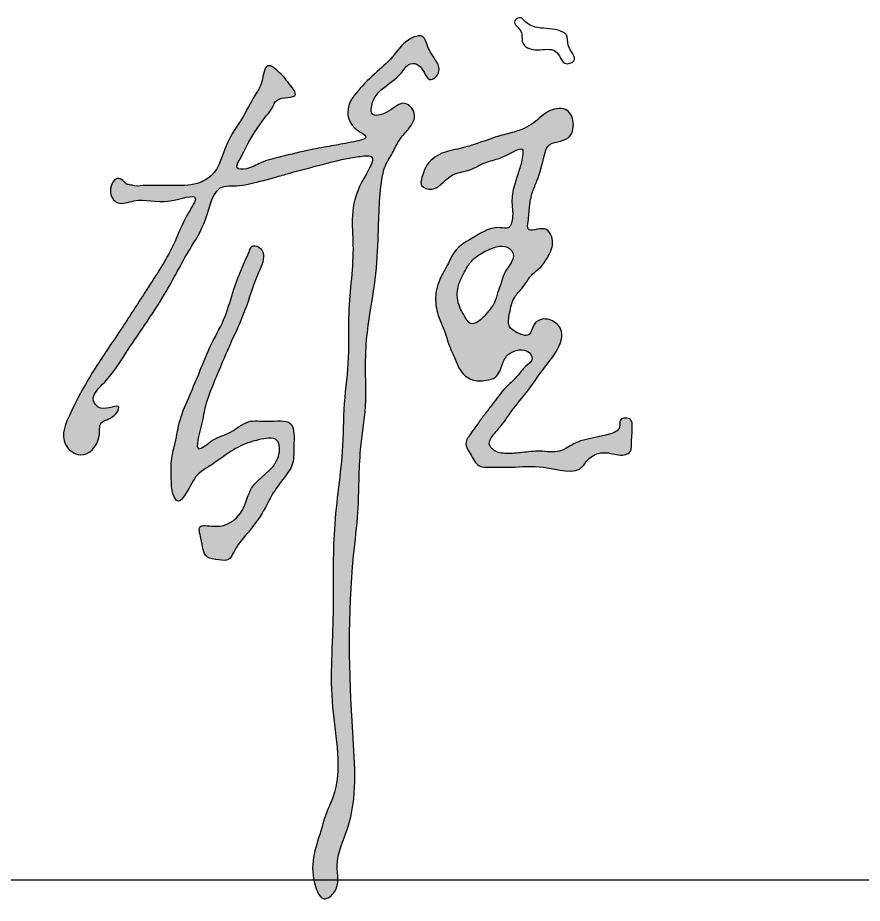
# Model space of a CAD drawing. Extents: x 30064 to 135164, y 17999 to 492668.
# Drawn here: x 111712 to 112421, y 273626 to 274370 of the extents above; entities that cross this region are included whole.
import ezdxf

# ---------------------------------------------------------------- set-up
doc = ezdxf.new("R2010")
doc.units = 0
doc.header["$LTSCALE"] = 1000
doc.header["$MEASUREMENT"] = 0
doc.layers.add('文字和字符', color=7, linetype='Continuous')

msp = doc.modelspace()

# ---------------------------------------------------------------- hatches: boundary and pattern name
at = {"layer": '文字和字符'}
h = msp.add_hatch(color=6, dxfattribs=at)
edge = h.paths.add_edge_path()
edge.add_spline(control_points=[(111819.29, 274228.59), (111819.53, 274228.59), (111844.03, 274228.71), (111859.39, 274228.25), (111880.75, 274238.69), (111884.78, 274263.64), (111900.08, 274283.82), (111909.1, 274302.29), (111917.75, 274314.59), (111918.81, 274334.18), (111933.77, 274322.03), (111938.66, 274315.14), (111949.96, 274300.73), (111928.92, 274304.38), (111925.87, 274293.44), (111916.55, 274283.09), (111906.71, 274267.74), (111900.54, 274254.67), (111892.98, 274241.9), (111906.89, 274242.34), (111916.3, 274249.01), (111935.63, 274253.34), (111954.67, 274258.32), (111975.62, 274261.93), (111988.24, 274264.24), (112010.09, 274268.51), (111988.18, 274278.07), (111987.41, 274295.3), (111998.42, 274309.69), (112010.42, 274322.26), (112027.32, 274335.78), (112035.4, 274350.22), (112052.58, 274356.79), (112055.84, 274344.46), (112060.67, 274336.68), (112066.83, 274327.82), (112064.19, 274320.27), (112055.06, 274314.38), (112052.6, 274329.81), (112039.61, 274332.4), (112032.18, 274318.93), (112019.64, 274312.58), (112010.9, 274302.63), (112008.69, 274295.75), (112007.41, 274284.98), (112025.23, 274290), (112034.85, 274301.78), (112048.44, 274288.52), (112040.35, 274275.96), (112031.56, 274267.23), (112026.55, 274255.22), (112019.98, 274246.07), (112015.05, 274222.85), (112015, 274191.39), (112012.64, 274149.28), (112006.17, 274115.83), (112002.76, 274080.19), (112005.47, 274045.18), (111997.69, 274001.74), (111998.8, 273959.65), (111988.53, 273880.85), (111990.25, 273792.78), (111998.18, 273703.24), (111976.4, 273661.48), (111983.28, 273638.47), (111967.44, 273625.86), (111954.55, 273653.93), (111963.58, 273676.62), (111970.28, 273701.52), (111985.91, 273733.57), (111971.42, 273792.59), (111977.87, 273865.09), (111975.68, 273925.6), (111980.27, 273970.68), (111985.15, 274007.21), (111984.74, 274045.22), (111990.5, 274083.75), (111988.29, 274127.88), (111996.5, 274179.24), (111988.15, 274217.04), (112016.02, 274255.1), (111987.14, 274251.69), (111966.76, 274246.03), (111941.49, 274239.59), (111924.53, 274234.47), (111909.92, 274230.84), (111897.08, 274227.69), (111875.96, 274229.34), (111871.29, 274198.37), (111853.16, 274171.58), (111833.22, 274131.7), (111806.35, 274095.18), (111789.33, 274066.73), (111771.06, 274051.02), (111782.04, 274037.64), (111800.28, 274047.49), (111791.97, 274032.06), (111778.88, 274031.7), (111782.16, 274013.53), (111766.68, 273996.92), (111744.7, 274013.73), (111757.79, 274041.98), (111772.71, 274070.6), (111796.42, 274104.34), (111818.97, 274140.03), (111842.3, 274175.23), (111849.9, 274198.76), (111866.78, 274224.23), (111832.12, 274210.8), (111815.7, 274219.61), (111795.22, 274210.8), (111786.33, 274223.87), (111793.92, 274237.09), (111800.47, 274232.68), (111802.47, 274229.59), (111806.12, 274229.27), (111810.63, 274227.56), (111819.19, 274228.59), (111819.29, 274228.59)], knot_values=[0, 0, 0, 0, 30.010681, 59.710914, 78.593199, 120.407305, 154.524141, 185.004149, 203.061643, 222.774317, 238.80713, 258.455944, 270.333782, 293.330836, 302.766156, 314.154011, 351.592667, 373.783884, 384.727657, 395.744414, 413.857163, 437.957453, 474.261753, 498.637383, 521.996218, 540.039757, 556.440551, 586.981856, 599.46137, 631.292047, 659.861277, 686.798362, 704.454635, 714.77327, 731.806988, 745.746399, 755.60273, 762.331918, 783.607358, 794.2488, 808.935268, 839.224822, 854.000646, 861.29652, 870.524529, 890.282084, 910.927322, 927.245681, 946.958313, 963.356978, 980.390735, 1000.003082, 1009.515457, 1078.314372, 1130.678307, 1184.843128, 1219.935368, 1279.461792, 1329.992924, 1402.614913, 1454.086505, 1659.988392, 1772.185683, 1817.246483, 1847.677046, 1862.240127, 1879.608782, 1944.488332, 1967.79145, 1986.349178, 2091.415626, 2201.453187, 2292.790848, 2342.000053, 2390.03078, 2446.006624, 2499.916829, 2551.206876, 2630.928051, 2705.368541, 2736.511304, 2751.139397, 2799.882761, 2838.437816, 2856.100871, 2874.060326, 2900.839764, 2911.90203, 2956.44123, 2995.684828, 3055.617738, 3138.927419, 3179.415616, 3204.798199, 3217.112426, 3237.828089, 3249.032304, 3266.585733, 3281.97368, 3312.759311, 3333.895438, 3372.534497, 3420.293911, 3476.863372, 3540.284988, 3599.822241, 3643.146119, 3661.15915, 3690.737213, 3733.200125, 3751.837118, 3768.448916, 3785.656639, 3792.541545, 3796.752385, 3800.355287, 3806.580356, 3819.839144, 3819.839144, 3819.839144, 3819.839144], degree=3, periodic=0)
h = msp.add_hatch(color=6, dxfattribs=at)
edge = h.paths.add_edge_path()
edge.add_spline(control_points=[(112052.64, 274239.99), (112052.7, 274240.18), (112064.02, 274258.41), (112080.48, 274258.21), (112097.84, 274263.78), (112113.13, 274269.75), (112129.69, 274273.46), (112145.58, 274279.8), (112156.24, 274292.82), (112174.07, 274294.56), (112179.83, 274280.87), (112175.61, 274264.31), (112157.09, 274266.27), (112152.58, 274249.07), (112149.82, 274236.31), (112143.25, 274222.59), (112141.29, 274210.57), (112140.84, 274201.25), (112138.61, 274187.67), (112156.54, 274196.98), (112162.93, 274179.61), (112157.01, 274168.54), (112151.29, 274159.57), (112141.85, 274153.33), (112137.07, 274143.41), (112127.17, 274134.27), (112125.08, 274122.77), (112122.62, 274110.63), (112130.72, 274104.76), (112142.82, 274099.75), (112144.01, 274112.88), (112153.41, 274117.91), (112162.38, 274114.87), (112171.5, 274105.05), (112164.33, 274087.57), (112151.84, 274073.57), (112140.43, 274055.87), (112127.79, 274041.68), (112118.76, 274027.62), (112111.29, 274020.06), (112106.05, 274011.73), (112112.43, 274004.3), (112122.98, 274003.23), (112135.95, 274004.3), (112150.6, 274006.5), (112166.37, 274003.1), (112177.38, 274011.72), (112191.51, 274016.6), (112203.97, 274017.86), (112218.65, 274023.26), (112215.96, 274033.69), (112227.68, 274033.97), (112227.98, 274025.55), (112227.42, 274018.62), (112227.01, 274011.83), (112227.17, 274004.79), (112218.57, 274000.59), (112209.69, 274004.53), (112198.11, 274004.23), (112190.39, 273999.28), (112181.8, 273984.14), (112153.74, 273994.89), (112129.41, 273991.59), (112111.74, 273992.31), (112097.07, 273991.71), (112092.53, 274002.63), (112086.02, 274012.14), (112092.94, 274021.24), (112098.35, 274029.24), (112105.08, 274038.06), (112112.86, 274048.25), (112121.1, 274059.31), (112131.49, 274067.93), (112136.68, 274076.47), (112146.29, 274082.16), (112139.45, 274091.59), (112130.84, 274090.49), (112122.52, 274087.18), (112118.05, 274078.11), (112115.36, 274067.01), (112103.83, 274064.61), (112092.66, 274063.95), (112082.55, 274072.72), (112078.91, 274083.9), (112074.02, 274093.37), (112070.77, 274105.65), (112064.09, 274118.92), (112061.19, 274136.95), (112066.37, 274151.48), (112073.33, 274162.7), (112078.84, 274176.58), (112096.25, 274185.72), (112110.84, 274195.18), (112125.18, 274191.5), (112128.41, 274204.04), (112125.59, 274215.78), (112128.78, 274229.78), (112133.14, 274242.16), (112135.4, 274250.22), (112136.68, 274261.09), (112125.65, 274256.27), (112117.74, 274251.16), (112102.86, 274248.29), (112091.14, 274240.34), (112076.76, 274239.29), (112068.48, 274230.37), (112060.5, 274224.39), (112046.77, 274226.41), (112052.61, 274239.87), (112052.64, 274239.99)], knot_values=[0, 0, 0, 0, 24.512001, 49.882294, 72.277412, 98.738469, 118.409447, 143.109669, 167.776883, 187.618262, 203.042037, 222.126752, 247.275306, 258.48372, 289.86628, 303.795246, 321.379231, 338.707377, 347.328395, 366.307106, 385.237264, 403.506228, 418.562709, 428.786369, 449.648574, 463.118664, 483.023077, 498.54091, 507.708607, 523.614939, 538.272825, 548.331434, 564.446663, 573.613544, 601.356343, 627.727416, 655.753502, 687.468657, 707.386499, 724.030195, 733.822997, 742.988374, 758.369859, 776.521682, 797.368312, 820.285411, 838.875384, 852.53501, 881.495768, 896.424896, 904.484831, 916.221913, 924.49056, 934.624145, 946.353648, 953.359124, 961.492881, 980.267656, 992.004738, 1008.557493, 1015.80342, 1061.650078, 1099.490071, 1123.473109, 1136.892554, 1154.792681, 1167.453766, 1180.555905, 1196.223819, 1209.542153, 1226.270416, 1249.735518, 1266.970627, 1281.05191, 1293.130439, 1303.91699, 1316.71909, 1326.731209, 1339.888064, 1357.279911, 1369.076666, 1385.0742, 1402.881823, 1419.32573, 1433.82478, 1447.087554, 1471.921893, 1495.500471, 1520.791964, 1533.894554, 1550.83807, 1581.024251, 1611.984954, 1621.45011, 1633.096343, 1654.387173, 1674.742462, 1691.115782, 1707.380906, 1715.678547, 1723.570803, 1743.940975, 1761.902668, 1783.344225, 1802.439161, 1818.418402, 1831.919163, 1844.453477, 1860.498716, 1860.498716, 1860.498716, 1860.498716], degree=3, periodic=0)
edge = h.paths.add_edge_path(flags=16)
edge.add_spline(control_points=[(112107.03, 274174.64), (112106.9, 274174.59), (112095.23, 274168.87), (112089.74, 274161.53), (112085.07, 274152.67), (112081.3, 274144.61), (112080.42, 274135.97), (112081.76, 274128.46), (112084.94, 274122.2), (112087.96, 274117.29), (112091.23, 274111.15), (112100.14, 274114.69), (112105.53, 274121.51), (112112.47, 274129.15), (112114.37, 274138.37), (112118.01, 274147.06), (112120.19, 274156.49), (112126.52, 274163.02), (112128.91, 274170.75), (112124.33, 274177.06), (112116.82, 274178.16), (112112.13, 274176.77), (112107.07, 274174.66), (112107.03, 274174.64)], knot_values=[0, 0, 0, 0, 17.49913, 30.768414, 43.809406, 57.820521, 67.761158, 79.395962, 89.172864, 96.402516, 104.532234, 113.624822, 128.719094, 142.570854, 155.091253, 167.081152, 182.063386, 194.044375, 204.792336, 212.007375, 223.839632, 231.821798, 237.531752, 237.531752, 237.531752, 237.531752], degree=3, periodic=0)
h = msp.add_hatch(color=6, dxfattribs=at)
edge = h.paths.add_edge_path()
edge.add_spline(control_points=[(111907.35, 274176.55), (111907.28, 274176.37), (111898.92, 274156.78), (111892.54, 274141.5), (111886.58, 274117.42), (111873.94, 274096.25), (111865, 274073.58), (111856.17, 274052.36), (111847.14, 274032.86), (111844.69, 274014.5), (111839.93, 273998.36), (111840.79, 273983.18), (111840.42, 273971.8), (111846.19, 273960.62), (111856.14, 273973.76), (111859.76, 273985.55), (111875.06, 273994.11), (111887.16, 274003.49), (111900.76, 274011.43), (111914.02, 274015.29), (111932.13, 274018.79), (111931.84, 273990.53), (111906.33, 273981.16), (111902.66, 273954.74), (111886.51, 273941.43), (111874.21, 273942.75), (111862.25, 273943.39), (111866.87, 273929.24), (111867.06, 273915.8), (111879.79, 273914.44), (111889.44, 273912.75), (111893.84, 273923.48), (111903.36, 273935.52), (111915.68, 273949.82), (111924.19, 273967.76), (111932.89, 273980.62), (111943.83, 273993.57), (111943.13, 274009.65), (111945.19, 274033.69), (111921.68, 274029.36), (111904.59, 274032.72), (111890.47, 274019.95), (111876.83, 274017.13), (111858.21, 274000.57), (111866.7, 274028.67), (111868.83, 274044.48), (111878.58, 274068.91), (111889.59, 274094.81), (111903.79, 274125.35), (111910.76, 274150.15), (111920.26, 274169.03), (111914.26, 274179.39), (111907.38, 274176.61), (111907.35, 274176.55)], knot_values=[0, 0, 0, 0, 24.542793, 52.435959, 85.650583, 121.512598, 155.916917, 186.540407, 217.474406, 244.606868, 263.102829, 287.388558, 305.597528, 314.527085, 327.332873, 353.193682, 372.630675, 395.352625, 418.617204, 435.772151, 457.249665, 475.959444, 524.49024, 552.742939, 580.507685, 599.437854, 607.362997, 621.159879, 644.090151, 657.95728, 669.398503, 679.892715, 700.008206, 736.031643, 756.664286, 782.242284, 801.590045, 823.390719, 851.090423, 877.54929, 900.135028, 924.011869, 947.574779, 965.855715, 994.232281, 1016.328926, 1045.309406, 1098.032674, 1136.336698, 1183.774373, 1208.195694, 1217.866995, 1225.149506, 1225.149506, 1225.149506, 1225.149506], degree=3, periodic=0)

# ---------------------------------------------------------------- linework, layer by layer
msp.add_line((105180.82, 273645.53), (113180.82, 273645.53))
at = {"layer": '文字和字符', "color": 6}
for points, start_tangent, end_tangent in [([(112136.13, 274367.95), (112146.29, 274361.7), (112155.67, 274360.53), (112165.44, 274358.97), (112172.48, 274355.06), (112174.04, 274346.47), (112178.73, 274333.19), (112171.3, 274331.23), (112166.61, 274337.48), (112161.53, 274342.17), (112146.29, 274342.56), (112135.74, 274348.42), (112134.17, 274358.18), (112129.09, 274366.78), (112133, 274369.51), (112136.13, 274367.95)], (0.676765, -0.736199), (0.676765, -0.736199)), ([(111819.29, 274228.59), (111840.92, 274228.59), (111862.25, 274230.39), (111874.19, 274236.91), (111887.44, 274263.97), (111899.98, 274285.12), (111910.79, 274304.24), (111916.61, 274315.88), (111921.6, 274329.18), (111931.59, 274323.36), (111940.74, 274312.55), (111944.89, 274305.07), (111929.09, 274300.08), (111925.62, 274294.24), (111920.77, 274287.61), (111905.8, 274265.17), (111898.31, 274251.04), (111895.82, 274243.56), (111903.71, 274242.74), (111915.78, 274247.71), (111932.42, 274252.7), (111957.89, 274258.68), (111975.16, 274261.87), (111991.71, 274264.94), (112003.95, 274269.33), (111994.8, 274276.81), (111990.64, 274298.42), (111995.64, 274305.9), (112011.44, 274322.53), (112026.41, 274336.66), (112039.72, 274350.79), (112052.2, 274353.28), (112055.53, 274346.63), (112061.35, 274335.83), (112065.51, 274326.68), (112063.01, 274320.03), (112058.85, 274317.54), (112048.87, 274329.18), (112041.39, 274330.84), (112033.9, 274323.36), (112017.26, 274309.23), (112010.61, 274300.91), (112008.94, 274295.93), (112008.94, 274289.28), (112023.09, 274290.94), (112036.39, 274297.59), (112044.71, 274289.28), (112039.72, 274275.98), (112032.24, 274266.83), (112026.41, 274256.03), (112019.76, 274243.56), (112018.09, 274236.91), (112014.48, 274187.46), (112011.83, 274149.82), (112006.05, 274111.21), (112003.87, 274086.02), (112003.67, 274043.12), (111999.64, 274006.93), (111997.34, 273954.64), (111993.7, 273917.73), (111992.98, 273769.35), (111988.61, 273688.61), (111979.88, 273657.34), (111977.69, 273635.52), (111968.96, 273629.7), (111961.68, 273639.88), (111966.05, 273686.43), (111971.14, 273702.43), (111976.24, 273714.8), (111975.99, 273790.51), (111976.47, 273869.81), (111977.28, 273935.63), (111980.49, 273970.94), (111984.13, 274005.36), (111985.83, 274045.67), (111989.28, 274084.36), (111989.67, 274121.32), (111993.2, 274178.67), (112000.73, 274231.78), (112008.46, 274252.85), (111997.92, 274252.85), (111963.61, 274245.3), (111936.78, 274238.1), (111924.55, 274234.59), (111912.01, 274231.37), (111892.96, 274228.25), (111885, 274227.91), (111869.21, 274199.96), (111856.03, 274174.94), (111834.85, 274137.3), (111801.89, 274087.12), (111784.63, 274063.59), (111775.21, 274047.91), (111781.49, 274041.64), (111796.4, 274042.42), (111792.48, 274035.37), (111781.49, 274029.09), (111779.92, 274018.12), (111764.23, 274002.43), (111751.67, 274011.06), (111756.38, 274038.5), (111772.6, 274068.86), (111795.03, 274102.9), (111819.94, 274141.22), (111841.91, 274178.08), (111855.25, 274206.3), (111860.74, 274218.07), (111839.55, 274215.71), (111808.95, 274215.71), (111795.61, 274214.15), (111789.34, 274224.34), (111796.4, 274234.53), (111800.68, 274232.03), (111802.83, 274229.88), (111805.35, 274229.26), (111809.74, 274228.33), (111819.29, 274228.59)], (1, 0), (1, 0)), ([(112052.64, 274239.99), (112063.83, 274253.66), (112081.24, 274259.25), (112096.78, 274263.6), (112114.81, 274269.81), (112128.49, 274273.54), (112144.65, 274280.99), (112158.95, 274291.56), (112173.25, 274291.56), (112178.22, 274281.61), (112173.87, 274268.57), (112157.08, 274261.73), (112153.98, 274254.28), (112147.76, 274232.53), (112144.03, 274223.22), (112141.54, 274210.79), (112140.3, 274198.36), (112140.3, 274192.15), (112153.98, 274192.15), (112160.81, 274180.35), (112156.46, 274167.92), (112149.99, 274159.21), (112144.35, 274154.47), (112135.33, 274142.45), (112129.11, 274134.99), (112124.76, 274121.33), (112124.76, 274110.14), (112129.73, 274105.79), (112140.92, 274103.31), (112145.89, 274112.63), (112152.11, 274116.36), (112163.3, 274113.25), (112167.65, 274108.28), (112163.63, 274088.7), (112152.34, 274073.4), (112140.58, 274056.99), (112126.43, 274039.03), (112118.01, 274027.41), (112110.33, 274018.2), (112107.64, 274011.67), (112111.48, 274006.3), (112122.24, 274003.61), (112135.3, 274004.38), (112150.27, 274005.53), (112166.79, 274005.53), (112178.7, 274011.67), (112187.91, 274015.13), (112208.27, 274019.73), (112217.1, 274025.88), (112217.87, 274031.63), (112226.32, 274032.02), (112227.86, 274026.26), (112227.47, 274018.97), (112227.09, 274010.52), (112226.32, 274005.53), (112221.33, 274002.46), (112207.89, 274004), (112199.44, 274003.61), (112189.45, 273997.09), (112186.38, 273992.87), (112153.35, 273992.1), (112126.08, 273992.1), (112108.79, 273992.1), (112099.19, 273993.25), (112091.51, 274003.61), (112088.05, 274012.06), (112092.28, 274020.5), (112098.81, 274029.71), (112104.57, 274037.39), (112111.87, 274046.99), (112122.62, 274060.04), (112131.42, 274068.8), (112137.98, 274076.54), (112143.75, 274083.06), (112139.52, 274089.59), (112130.3, 274089.97), (112123.77, 274086.9), (112118.78, 274078.84), (112113.02, 274067.71), (112104.95, 274065.03), (112093.43, 274065.41), (112083.45, 274073.47), (112078.45, 274084.22), (112074.25, 274093.78), (112071.27, 274102.86), (112064.83, 274119.56), (112062.65, 274136.41), (112068.09, 274153.81), (112072.65, 274162.08), (112078.43, 274172.84), (112095.84, 274185.88), (112116.91, 274193.21), (112123.73, 274193.21), (112127.14, 274200.88), (112126.72, 274216.21), (112129.31, 274230.65), (112132.93, 274241.88), (112135.67, 274253.28), (112135.24, 274259.24), (112129.7, 274257.97), (112116.49, 274251.57), (112104.12, 274247.74), (112090.05, 274241.35), (112076.84, 274237.52), (112067.89, 274230.27), (112059.36, 274225.59), (112050.83, 274228.57), (112052.64, 274239.99)], (0.284283, 0.95874), (0.284283, 0.95874)), ([(111907.35, 274176.55), (111900.43, 274160.28), (111893.1, 274141.56), (111885.77, 274118.77), (111874.37, 274095.58), (111864.6, 274072.79), (111856.05, 274052.45), (111847.91, 274031.7), (111843.83, 274012.57), (111840.98, 273999.55), (111840.58, 273982.05), (111842.21, 273969.03), (111845.87, 273963.74), (111852.79, 273969.85), (111862.56, 273985.72), (111873.97, 273993.85), (111887.4, 274003.21), (111902.06, 274011.35), (111913.87, 274015.01), (111929.34, 274014.61), (111930.56, 274001.18), (111908.03, 273974.43), (111900.08, 273955.69), (111884.45, 273943.19), (111870.81, 273942.91), (111865.13, 273942.34), (111865.41, 273932.4), (111870.81, 273916.78), (111880.47, 273914.23), (111888.71, 273914.51), (111892.97, 273920.76), (111901.21, 273932.68), (111916.84, 273953.41), (111923.94, 273966.48), (111934.17, 273981.81), (111941.85, 273993.45), (111943.55, 274009.07), (111940.5, 274028.8), (111921.52, 274030.6), (111905.25, 274030.15), (111890.34, 274021.57), (111874.97, 274014.35), (111863.67, 274007.57), (111865.93, 274027.89), (111869.29, 274043.46), (111876.33, 274063.12), (111891.24, 274098.07), (111902.18, 274123.41), (111913.88, 274155.53), (111917.4, 274172.78), (111912.47, 274177.7), (111907.35, 274176.55)], (-0.394162, -0.919041), (-0.394162, -0.919041)), ([(112107.03, 274174.64), (112096.15, 274168.27), (112089.77, 274161.14), (112085.27, 274152.89), (112081.52, 274143.52), (112080.77, 274136.4), (112082.27, 274128.15), (112085.27, 274121.77), (112087.9, 274117.27), (112091.65, 274112.77), (112098.03, 274114.27), (112105.91, 274121.77), (112111.84, 274129.8), (112114.67, 274138.37), (112117.54, 274146.52), (112121.29, 274156.64), (112126.17, 274163.77), (112127.69, 274171.36), (112124.7, 274175.62), (112116.41, 274177.64), (112110.85, 274176.18), (112107.03, 274174.64)], (-0.928724, -0.370772), (-0.928724, -0.370772))]:
    msp.add_spline(points, degree=3, dxfattribs=dict(at, start_tangent=start_tangent, end_tangent=end_tangent))

doc.saveas('drawing.dxf')
